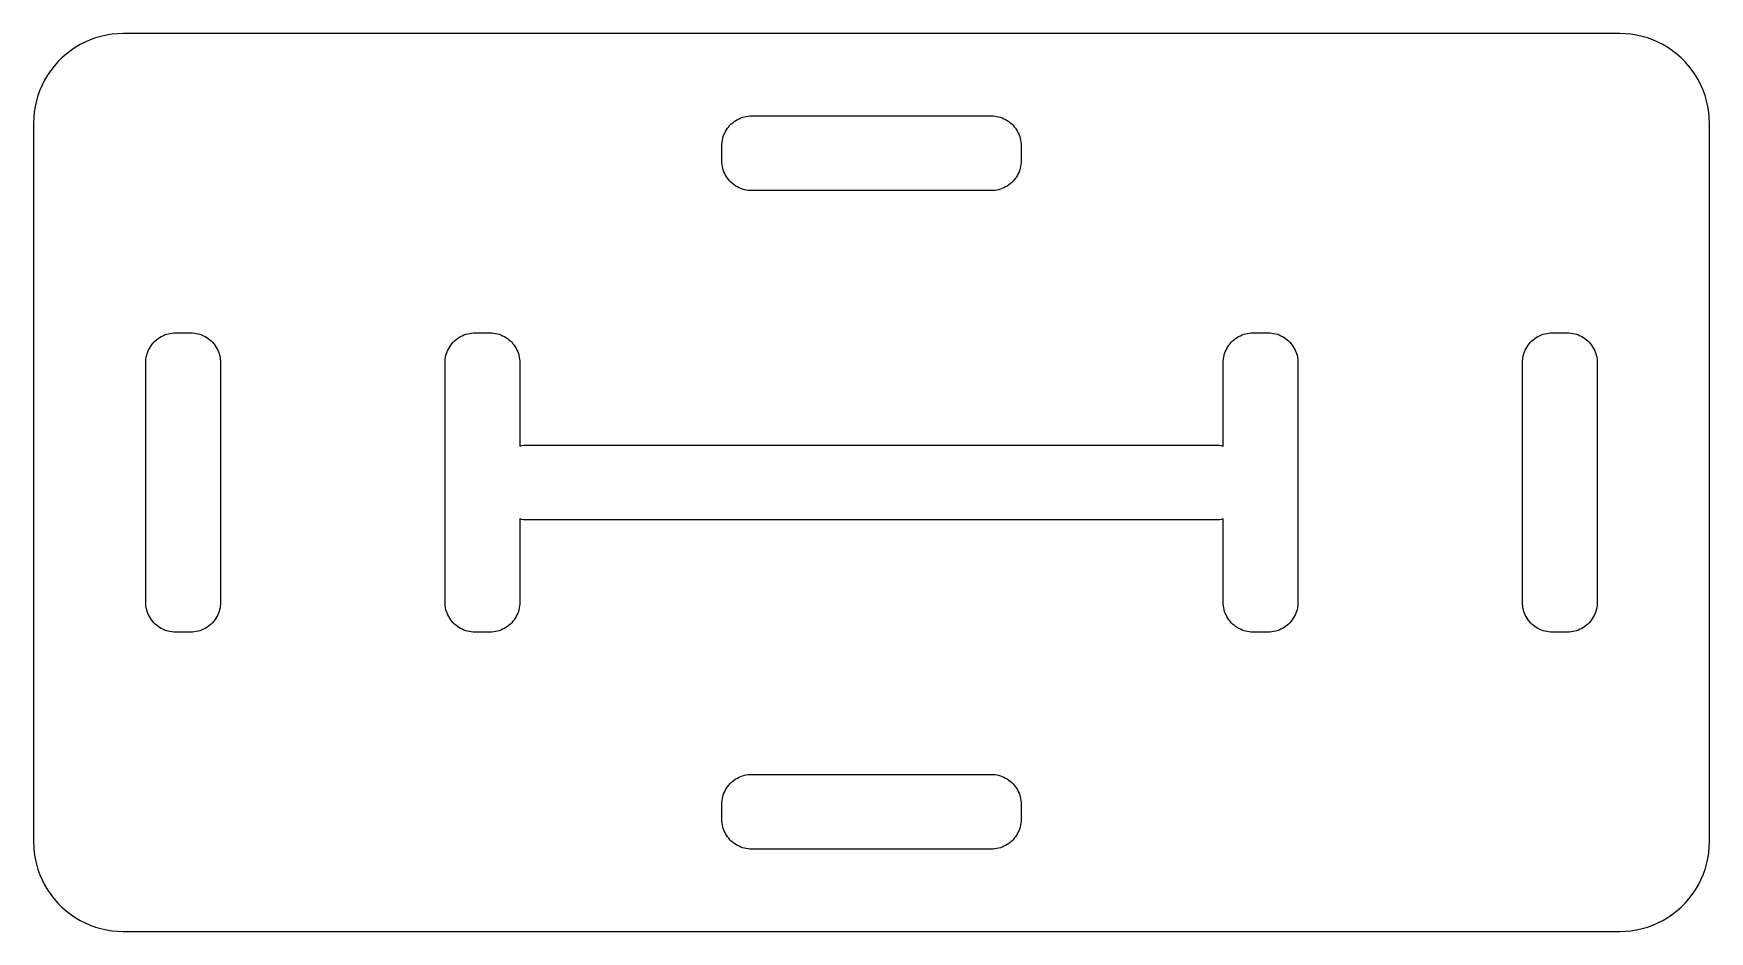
# Model space of a CAD drawing. Header units: metres. Extents: x -28 to 28, y -15 to 80.
# Drawn here: x -28 to 28, y -15 to 15 of the extents above; entities that cross this region are included whole.
import ezdxf

# ---------------------------------------------------------------- set-up
doc = ezdxf.new("R2010")
doc.units = ezdxf.units.M

msp = doc.modelspace()

# ---------------------------------------------------------------- linework, layer by layer
for p, q in [((-26.4453, 14.6289), (-26.6075, 14.533)), ((-26.2773, 14.7145), (-26.4453, 14.6289)), ((-26.1044, 14.7893), (-26.2773, 14.7145)), ((-25.927, 14.8532), (-26.1044, 14.7893)), ((-25.7461, 14.9057), (-25.927, 14.8532)), ((-25.5621, 14.9469), (-25.7461, 14.9057)), ((-25.376, 14.9763), (-25.5621, 14.9469)), ((-25.1884, 14.9941), (-25.376, 14.9763)), ((-25, 15), (-25.1884, 14.9941)), ((25, 15), (-25, 15)), ((25.1884, 14.9941), (25, 15)), ((25.376, 14.9763), (25.1884, 14.9941)), ((25.5621, 14.9469), (25.376, 14.9763)), ((25.7461, 14.9057), (25.5621, 14.9469)), ((25.927, 14.8532), (25.7461, 14.9057)), ((26.1044, 14.7893), (25.927, 14.8532)), ((26.2773, 14.7145), (26.1044, 14.7893)), ((26.4453, 14.6289), (26.2773, 14.7145)), ((26.6075, 14.533), (26.4453, 14.6289)), ((-27.1869, 14.0536), (-27.3115, 13.9123)), ((-27.0536, 14.1869), (-27.1869, 14.0536)), ((-26.9123, 14.3115), (-27.0536, 14.1869)), ((-26.7634, 14.427), (-26.9123, 14.3115)), ((-26.6075, 14.533), (-26.7634, 14.427)), ((26.7634, 14.427), (26.6075, 14.533)), ((26.9123, 14.3115), (26.7634, 14.427)), ((27.0536, 14.1869), (26.9123, 14.3115)), ((27.1869, 14.0536), (27.0536, 14.1869)), ((27.3115, 13.9123), (27.1869, 14.0536)), ((-27.6289, 13.4453), (-27.7145, 13.2773)), ((-27.533, 13.6075), (-27.6289, 13.4453)), ((-27.427, 13.7634), (-27.533, 13.6075)), ((-27.3115, 13.9123), (-27.427, 13.7634)), ((27.427, 13.7634), (27.3115, 13.9123)), ((27.533, 13.6075), (27.427, 13.7634)), ((27.6289, 13.4453), (27.533, 13.6075)), ((27.7145, 13.2773), (27.6289, 13.4453)), ((-27.8532, 12.927), (-27.9057, 12.7461)), ((-27.7893, 13.1044), (-27.8532, 12.927)), ((-27.7145, 13.2773), (-27.7893, 13.1044)), ((27.7893, 13.1044), (27.7145, 13.2773)), ((27.8532, 12.927), (27.7893, 13.1044)), ((27.9057, 12.7461), (27.8532, 12.927)), ((-27.9763, 12.376), (-27.9941, 12.1884)), ((-27.9469, 12.5621), (-27.9763, 12.376)), ((-27.9057, 12.7461), (-27.9469, 12.5621)), ((27.9469, 12.5621), (27.9057, 12.7461)), ((27.9763, 12.376), (27.9469, 12.5621)), ((27.9941, 12.1884), (27.9763, 12.376)), ((-27.9941, 12.1884), (-28, 12)), ((-28, 12), (-28, -12)), ((-4.8763, 11.7318), (-4.84431, 11.7858)), ((-4.84431, 11.7858), (-4.80901, 11.8378)), ((-4.80901, 11.8378), (-4.77051, 11.8874)), ((-4.77051, 11.8874), (-4.72896, 11.9345)), ((-4.72896, 11.9345), (-4.68454, 11.979)), ((-4.68454, 11.979), (-4.63742, 12.0205)), ((-4.63742, 12.0205), (-4.58778, 12.059)), ((-4.58778, 12.059), (-4.53581, 12.0943)), ((-4.53581, 12.0943), (-4.48175, 12.1263)), ((-4.48175, 12.1263), (-4.42577, 12.1548)), ((-4.42577, 12.1548), (-4.36812, 12.1798)), ((-4.36812, 12.1798), (-4.30901, 12.201)), ((-4.30901, 12.201), (-4.24869, 12.2186)), ((-4.24869, 12.2186), (-4.18738, 12.2323)), ((-4.18738, 12.2323), (-4.12532, 12.2421)), ((-4.12532, 12.2421), (-4.06279, 12.248)), ((-4.06279, 12.248), (-4, 12.25)), ((-4, 12.25), (4, 12.25)), ((4, 12.25), (4.06279, 12.248)), ((4.06279, 12.248), (4.12532, 12.2421)), ((4.12532, 12.2421), (4.18738, 12.2323)), ((4.18738, 12.2323), (4.24869, 12.2186)), ((4.24869, 12.2186), (4.30901, 12.201)), ((4.30901, 12.201), (4.36812, 12.1798)), ((4.36812, 12.1798), (4.42577, 12.1548)), ((4.42577, 12.1548), (4.48175, 12.1263)), ((4.48175, 12.1263), (4.53581, 12.0943)), ((4.53581, 12.0943), (4.58778, 12.059)), ((4.58778, 12.059), (4.63742, 12.0205)), ((4.63742, 12.0205), (4.68454, 11.979)), ((4.68454, 11.979), (4.72896, 11.9345)), ((4.72896, 11.9345), (4.77051, 11.8874)), ((4.77051, 11.8874), (4.80901, 11.8378)), ((4.80901, 11.8378), (4.84431, 11.7858)), ((4.84431, 11.7858), (4.8763, 11.7318)), ((28, 12), (27.9941, 12.1884)), ((28, -12), (28, 12)), ((-5, 11.25), (-4.99802, 11.3128)), ((-5, 10.75), (-5, 11.25)), ((-4.99802, 11.3128), (-4.99211, 11.3753)), ((-4.99211, 11.3753), (-4.98228, 11.4374)), ((-4.98228, 11.4374), (-4.96858, 11.4987)), ((-4.96858, 11.4987), (-4.95105, 11.559)), ((-4.95105, 11.559), (-4.92976, 11.6181)), ((-4.92976, 11.6181), (-4.90482, 11.6758)), ((-4.90482, 11.6758), (-4.8763, 11.7318)), ((4.8763, 11.7318), (4.90482, 11.6758)), ((4.90482, 11.6758), (4.92976, 11.6181)), ((4.92976, 11.6181), (4.95105, 11.559)), ((4.95105, 11.559), (4.96858, 11.4987)), ((4.96858, 11.4987), (4.98228, 11.4374)), ((4.98228, 11.4374), (4.99211, 11.3753)), ((4.99211, 11.3753), (4.99802, 11.3128)), ((4.99802, 11.3128), (5, 11.25)), ((5, 11.25), (5, 10.75)), ((-4.99802, 10.6872), (-5, 10.75)), ((-4.99211, 10.6247), (-4.99802, 10.6872)), ((4.99802, 10.6872), (4.99211, 10.6247)), ((5, 10.75), (4.99802, 10.6872)), ((-4.98228, 10.5626), (-4.99211, 10.6247)), ((-4.96858, 10.5013), (-4.98228, 10.5626)), ((-4.95105, 10.441), (-4.96858, 10.5013)), ((-4.92976, 10.3819), (-4.95105, 10.441)), ((-4.90482, 10.3242), (-4.92976, 10.3819)), ((-4.8763, 10.2682), (-4.90482, 10.3242)), ((-4.84431, 10.2142), (-4.8763, 10.2682)), ((-4.80901, 10.1622), (-4.84431, 10.2142)), ((-4.77051, 10.1126), (-4.80901, 10.1622)), ((-4.72896, 10.0655), (-4.77051, 10.1126)), ((4.77051, 10.1126), (4.72896, 10.0655)), ((4.80901, 10.1622), (4.77051, 10.1126)), ((4.84431, 10.2142), (4.80901, 10.1622)), ((4.8763, 10.2682), (4.84431, 10.2142)), ((4.90482, 10.3242), (4.8763, 10.2682)), ((4.92976, 10.3819), (4.90482, 10.3242)), ((4.95105, 10.441), (4.92976, 10.3819)), ((4.96858, 10.5013), (4.95105, 10.441)), ((4.98228, 10.5626), (4.96858, 10.5013)), ((4.99211, 10.6247), (4.98228, 10.5626)), ((-4.68454, 10.021), (-4.72896, 10.0655)), ((-4.63742, 9.97949), (-4.68454, 10.021)), ((-4.58778, 9.94099), (-4.63742, 9.97949)), ((-4.53581, 9.90569), (-4.58778, 9.94099)), ((-4.48175, 9.8737), (-4.53581, 9.90569)), ((-4.42577, 9.84518), (-4.48175, 9.8737)), ((-4.36812, 9.82024), (-4.42577, 9.84518)), ((-4.30901, 9.79895), (-4.36812, 9.82024)), ((-4.24869, 9.78142), (-4.30901, 9.79895)), ((-4.18738, 9.76772), (-4.24869, 9.78142)), ((-4.12532, 9.75789), (-4.18738, 9.76772)), ((-4.06279, 9.75198), (-4.12532, 9.75789)), ((-4, 9.75), (-4.06279, 9.75198)), ((4, 9.75), (-4, 9.75)), ((4.06279, 9.75198), (4, 9.75)), ((4.12532, 9.75789), (4.06279, 9.75198)), ((4.18738, 9.76772), (4.12532, 9.75789)), ((4.24869, 9.78142), (4.18738, 9.76772)), ((4.30901, 9.79895), (4.24869, 9.78142)), ((4.36812, 9.82024), (4.30901, 9.79895)), ((4.42577, 9.84518), (4.36812, 9.82024)), ((4.48175, 9.8737), (4.42577, 9.84518)), ((4.53581, 9.90569), (4.48175, 9.8737)), ((4.58778, 9.94099), (4.53581, 9.90569)), ((4.63742, 9.97949), (4.58778, 9.94099)), ((4.68454, 10.021), (4.63742, 9.97949)), ((4.72896, 10.0655), (4.68454, 10.021)), ((-24.1548, 4.42577), (-24.1263, 4.48175)), ((-24.1263, 4.48175), (-24.0943, 4.53581)), ((-24.0943, 4.53581), (-24.059, 4.58778)), ((-24.059, 4.58778), (-24.0205, 4.63742)), ((-24.0205, 4.63742), (-23.979, 4.68454)), ((-23.979, 4.68454), (-23.9345, 4.72896)), ((-23.9345, 4.72896), (-23.8874, 4.77051)), ((-23.8874, 4.77051), (-23.8378, 4.80901)), ((-23.8378, 4.80901), (-23.7858, 4.84431)), ((-23.7858, 4.84431), (-23.7318, 4.8763)), ((-23.7318, 4.8763), (-23.6758, 4.90482)), ((-23.6758, 4.90482), (-23.6181, 4.92976)), ((-23.6181, 4.92976), (-23.559, 4.95105)), ((-23.559, 4.95105), (-23.4987, 4.96858)), ((-23.4987, 4.96858), (-23.4374, 4.98228)), ((-23.4374, 4.98228), (-23.3753, 4.99211)), ((-23.3753, 4.99211), (-23.3128, 4.99802)), ((-23.3128, 4.99802), (-23.25, 5)), ((-23.25, 5), (-22.75, 5)), ((-22.75, 5), (-22.6872, 4.99802)), ((-22.6872, 4.99802), (-22.6247, 4.99211)), ((-22.6247, 4.99211), (-22.5626, 4.98228)), ((-22.5626, 4.98228), (-22.5013, 4.96858)), ((-22.5013, 4.96858), (-22.441, 4.95105)), ((-22.441, 4.95105), (-22.3819, 4.92976)), ((-22.3819, 4.92976), (-22.3242, 4.90482)), ((-22.3242, 4.90482), (-22.2682, 4.8763)), ((-22.2682, 4.8763), (-22.2142, 4.84431)), ((-22.2142, 4.84431), (-22.1622, 4.80901)), ((-22.1622, 4.80901), (-22.1126, 4.77051)), ((-22.1126, 4.77051), (-22.0655, 4.72896)), ((-22.0655, 4.72896), (-22.021, 4.68454)), ((-22.021, 4.68454), (-21.9795, 4.63742)), ((-21.9795, 4.63742), (-21.941, 4.58778)), ((-21.941, 4.58778), (-21.9057, 4.53581)), ((-21.9057, 4.53581), (-21.8737, 4.48175)), ((-21.8737, 4.48175), (-21.8452, 4.42577)), ((-14.1548, 4.42577), (-14.1263, 4.48175)), ((-14.1263, 4.48175), (-14.0943, 4.53581)), ((-14.0943, 4.53581), (-14.059, 4.58778)), ((-14.059, 4.58778), (-14.0205, 4.63742)), ((-14.0205, 4.63742), (-13.979, 4.68454)), ((-13.979, 4.68454), (-13.9345, 4.72896)), ((-13.9345, 4.72896), (-13.8874, 4.77051)), ((-13.8874, 4.77051), (-13.8378, 4.80901)), ((-13.8378, 4.80901), (-13.7858, 4.84431)), ((-13.7858, 4.84431), (-13.7318, 4.8763)), ((-13.7318, 4.8763), (-13.6758, 4.90482)), ((-13.6758, 4.90482), (-13.6181, 4.92976)), ((-13.6181, 4.92976), (-13.559, 4.95105)), ((-13.559, 4.95105), (-13.4987, 4.96858)), ((-13.4987, 4.96858), (-13.4374, 4.98228)), ((-13.4374, 4.98228), (-13.3753, 4.99211)), ((-13.3753, 4.99211), (-13.3128, 4.99802)), ((-13.3128, 4.99802), (-13.25, 5)), ((-13.25, 5), (-12.75, 5)), ((-12.75, 5), (-12.6872, 4.99802)), ((-12.6872, 4.99802), (-12.6247, 4.99211)), ((-12.6247, 4.99211), (-12.5626, 4.98228)), ((-12.5626, 4.98228), (-12.5013, 4.96858)), ((-12.5013, 4.96858), (-12.441, 4.95105)), ((-12.441, 4.95105), (-12.3819, 4.92976)), ((-12.3819, 4.92976), (-12.3242, 4.90482)), ((-12.3242, 4.90482), (-12.2682, 4.8763)), ((-12.2682, 4.8763), (-12.2142, 4.84431)), ((-12.2142, 4.84431), (-12.1622, 4.80901)), ((-12.1622, 4.80901), (-12.1126, 4.77051)), ((-12.1126, 4.77051), (-12.0655, 4.72896)), ((-12.0655, 4.72896), (-12.021, 4.68454)), ((-12.021, 4.68454), (-11.9795, 4.63742)), ((-11.9795, 4.63742), (-11.941, 4.58778)), ((-11.941, 4.58778), (-11.9057, 4.53581)), ((-11.9057, 4.53581), (-11.8737, 4.48175)), ((-11.8737, 4.48175), (-11.8452, 4.42577)), ((11.8452, 4.42577), (11.8737, 4.48175)), ((11.8737, 4.48175), (11.9057, 4.53581)), ((11.9057, 4.53581), (11.941, 4.58778)), ((11.941, 4.58778), (11.9795, 4.63742)), ((11.9795, 4.63742), (12.021, 4.68454)), ((12.021, 4.68454), (12.0655, 4.72896)), ((12.0655, 4.72896), (12.1126, 4.77051)), ((12.1126, 4.77051), (12.1622, 4.80901)), ((12.1622, 4.80901), (12.2142, 4.84431)), ((12.2142, 4.84431), (12.2682, 4.8763)), ((12.2682, 4.8763), (12.3242, 4.90482)), ((12.3242, 4.90482), (12.3819, 4.92976)), ((12.3819, 4.92976), (12.441, 4.95105)), ((12.441, 4.95105), (12.5013, 4.96858)), ((12.5013, 4.96858), (12.5626, 4.98228)), ((12.5626, 4.98228), (12.6247, 4.99211)), ((12.6247, 4.99211), (12.6872, 4.99802)), ((12.6872, 4.99802), (12.75, 5)), ((12.75, 5), (13.25, 5)), ((13.25, 5), (13.3128, 4.99802)), ((13.3128, 4.99802), (13.3753, 4.99211)), ((13.3753, 4.99211), (13.4374, 4.98228)), ((13.4374, 4.98228), (13.4987, 4.96858)), ((13.4987, 4.96858), (13.559, 4.95105)), ((13.559, 4.95105), (13.6181, 4.92976)), ((13.6181, 4.92976), (13.6758, 4.90482)), ((13.6758, 4.90482), (13.7318, 4.8763)), ((13.7318, 4.8763), (13.7858, 4.84431)), ((13.7858, 4.84431), (13.8378, 4.80901)), ((13.8378, 4.80901), (13.8874, 4.77051)), ((13.8874, 4.77051), (13.9345, 4.72896)), ((13.9345, 4.72896), (13.979, 4.68454)), ((13.979, 4.68454), (14.0205, 4.63742)), ((14.0205, 4.63742), (14.059, 4.58778)), ((14.059, 4.58778), (14.0943, 4.53581)), ((14.0943, 4.53581), (14.1263, 4.48175)), ((14.1263, 4.48175), (14.1548, 4.42577)), ((21.8452, 4.42577), (21.8737, 4.48175)), ((21.8737, 4.48175), (21.9057, 4.53581)), ((21.9057, 4.53581), (21.941, 4.58778)), ((21.941, 4.58778), (21.9795, 4.63742)), ((21.9795, 4.63742), (22.021, 4.68454)), ((22.021, 4.68454), (22.0655, 4.72896)), ((22.0655, 4.72896), (22.1126, 4.77051)), ((22.1126, 4.77051), (22.1622, 4.80901)), ((22.1622, 4.80901), (22.2142, 4.84431)), ((22.2142, 4.84431), (22.2682, 4.8763)), ((22.2682, 4.8763), (22.3242, 4.90482)), ((22.3242, 4.90482), (22.3819, 4.92976)), ((22.3819, 4.92976), (22.441, 4.95105)), ((22.441, 4.95105), (22.5013, 4.96858)), ((22.5013, 4.96858), (22.5626, 4.98228)), ((22.5626, 4.98228), (22.6247, 4.99211)), ((22.6247, 4.99211), (22.6872, 4.99802)), ((22.6872, 4.99802), (22.75, 5)), ((22.75, 5), (23.25, 5)), ((23.25, 5), (23.3128, 4.99802)), ((23.3128, 4.99802), (23.3753, 4.99211)), ((23.3753, 4.99211), (23.4374, 4.98228)), ((23.4374, 4.98228), (23.4987, 4.96858)), ((23.4987, 4.96858), (23.559, 4.95105)), ((23.559, 4.95105), (23.6181, 4.92976)), ((23.6181, 4.92976), (23.6758, 4.90482)), ((23.6758, 4.90482), (23.7318, 4.8763)), ((23.7318, 4.8763), (23.7858, 4.84431)), ((23.7858, 4.84431), (23.8378, 4.80901)), ((23.8378, 4.80901), (23.8874, 4.77051)), ((23.8874, 4.77051), (23.9345, 4.72896)), ((23.9345, 4.72896), (23.979, 4.68454)), ((23.979, 4.68454), (24.0205, 4.63742)), ((24.0205, 4.63742), (24.059, 4.58778)), ((24.059, 4.58778), (24.0943, 4.53581)), ((24.0943, 4.53581), (24.1263, 4.48175)), ((24.1263, 4.48175), (24.1548, 4.42577)), ((-24.25, 4), (-24.248, 4.06279)), ((-24.25, -4), (-24.25, 4)), ((-24.248, 4.06279), (-24.2421, 4.12532)), ((-24.2421, 4.12532), (-24.2323, 4.18738)), ((-24.2323, 4.18738), (-24.2186, 4.24869)), ((-24.2186, 4.24869), (-24.201, 4.30901)), ((-24.201, 4.30901), (-24.1798, 4.36812)), ((-24.1798, 4.36812), (-24.1548, 4.42577)), ((-21.8452, 4.42577), (-21.8202, 4.36812)), ((-21.8202, 4.36812), (-21.799, 4.30901)), ((-21.799, 4.30901), (-21.7814, 4.24869)), ((-21.7814, 4.24869), (-21.7677, 4.18738)), ((-21.7677, 4.18738), (-21.7579, 4.12532)), ((-21.7579, 4.12532), (-21.752, 4.06279)), ((-21.752, 4.06279), (-21.75, 4)), ((-21.75, 4), (-21.75, -4)), ((-14.25, 4), (-14.248, 4.06279)), ((-14.25, -4), (-14.25, 4)), ((-14.248, 4.06279), (-14.2421, 4.12532)), ((-14.2421, 4.12532), (-14.2323, 4.18738)), ((-14.2323, 4.18738), (-14.2186, 4.24869)), ((-14.2186, 4.24869), (-14.201, 4.30901)), ((-14.201, 4.30901), (-14.1798, 4.36812)), ((-14.1798, 4.36812), (-14.1548, 4.42577)), ((-11.8452, 4.42577), (-11.8202, 4.36812)), ((-11.8202, 4.36812), (-11.799, 4.30901)), ((-11.799, 4.30901), (-11.7814, 4.24869)), ((-11.7814, 4.24869), (-11.7677, 4.18738)), ((-11.7677, 4.18738), (-11.7579, 4.12532)), ((-11.7579, 4.12532), (-11.752, 4.06279)), ((-11.752, 4.06279), (-11.75, 4)), ((-11.75, 4), (-11.75, 1.2182)), ((11.75, 4), (11.752, 4.06279)), ((11.75, 1.2182), (11.75, 4)), ((11.752, 4.06279), (11.7579, 4.12532)), ((11.7579, 4.12532), (11.7677, 4.18738)), ((11.7677, 4.18738), (11.7814, 4.24869)), ((11.7814, 4.24869), (11.799, 4.30901)), ((11.799, 4.30901), (11.8202, 4.36812)), ((11.8202, 4.36812), (11.8452, 4.42577)), ((14.1548, 4.42577), (14.1798, 4.36812)), ((14.1798, 4.36812), (14.201, 4.30901)), ((14.201, 4.30901), (14.2186, 4.24869)), ((14.2186, 4.24869), (14.2323, 4.18738)), ((14.2323, 4.18738), (14.2421, 4.12532)), ((14.2421, 4.12532), (14.248, 4.06279)), ((14.248, 4.06279), (14.25, 4)), ((14.25, 4), (14.25, -4)), ((21.75, 4), (21.752, 4.06279)), ((21.75, -4), (21.75, 4)), ((21.752, 4.06279), (21.7579, 4.12532)), ((21.7579, 4.12532), (21.7677, 4.18738)), ((21.7677, 4.18738), (21.7814, 4.24869)), ((21.7814, 4.24869), (21.799, 4.30901)), ((21.799, 4.30901), (21.8202, 4.36812)), ((21.8202, 4.36812), (21.8452, 4.42577)), ((24.1548, 4.42577), (24.1798, 4.36812)), ((24.1798, 4.36812), (24.201, 4.30901)), ((24.201, 4.30901), (24.2186, 4.24869)), ((24.2186, 4.24869), (24.2323, 4.18738)), ((24.2323, 4.18738), (24.2421, 4.12532)), ((24.2421, 4.12532), (24.248, 4.06279)), ((24.248, 4.06279), (24.25, 4)), ((24.25, 4), (24.25, -4)), ((-11.75, 1.2182), (-11.6874, 1.23228)), ((-11.6874, 1.23228), (-11.6253, 1.24211)), ((-11.6253, 1.24211), (-11.5628, 1.24802)), ((-11.5628, 1.24802), (-11.5, 1.25)), ((-11.5, 1.25), (11.5, 1.25)), ((11.5, 1.25), (11.5628, 1.24802)), ((11.5628, 1.24802), (11.6253, 1.24211)), ((11.6253, 1.24211), (11.6874, 1.23228)), ((11.6874, 1.23228), (11.75, 1.2182)), ((-11.6874, -1.23228), (-11.75, -1.2182)), ((-11.75, -1.2182), (-11.75, -4)), ((-11.6253, -1.24211), (-11.6874, -1.23228)), ((-11.5628, -1.24802), (-11.6253, -1.24211)), ((-11.5, -1.25), (-11.5628, -1.24802)), ((11.5, -1.25), (-11.5, -1.25)), ((11.5628, -1.24802), (11.5, -1.25)), ((11.6253, -1.24211), (11.5628, -1.24802)), ((11.6874, -1.23228), (11.6253, -1.24211)), ((11.75, -1.2182), (11.6874, -1.23228)), ((11.75, -4), (11.75, -1.2182)), ((-24.248, -4.06279), (-24.25, -4)), ((-24.2421, -4.12532), (-24.248, -4.06279)), ((-24.2323, -4.18738), (-24.2421, -4.12532)), ((-24.2186, -4.24869), (-24.2323, -4.18738)), ((-24.201, -4.30901), (-24.2186, -4.24869)), ((-24.1798, -4.36812), (-24.201, -4.30901)), ((-24.1548, -4.42577), (-24.1798, -4.36812)), ((-24.1263, -4.48175), (-24.1548, -4.42577)), ((-21.8452, -4.42577), (-21.8737, -4.48175)), ((-21.8202, -4.36812), (-21.8452, -4.42577)), ((-21.799, -4.30901), (-21.8202, -4.36812)), ((-21.7814, -4.24869), (-21.799, -4.30901)), ((-21.7677, -4.18738), (-21.7814, -4.24869)), ((-21.7579, -4.12532), (-21.7677, -4.18738)), ((-21.752, -4.06279), (-21.7579, -4.12532)), ((-21.75, -4), (-21.752, -4.06279)), ((-14.248, -4.06279), (-14.25, -4)), ((-14.2421, -4.12532), (-14.248, -4.06279)), ((-14.2323, -4.18738), (-14.2421, -4.12532)), ((-14.2186, -4.24869), (-14.2323, -4.18738)), ((-14.201, -4.30901), (-14.2186, -4.24869)), ((-14.1798, -4.36812), (-14.201, -4.30901)), ((-14.1548, -4.42577), (-14.1798, -4.36812)), ((-14.1263, -4.48175), (-14.1548, -4.42577)), ((-11.8452, -4.42577), (-11.8737, -4.48175)), ((-11.8202, -4.36812), (-11.8452, -4.42577)), ((-11.799, -4.30901), (-11.8202, -4.36812)), ((-11.7814, -4.24869), (-11.799, -4.30901)), ((-11.7677, -4.18738), (-11.7814, -4.24869)), ((-11.7579, -4.12532), (-11.7677, -4.18738)), ((-11.752, -4.06279), (-11.7579, -4.12532)), ((-11.75, -4), (-11.752, -4.06279)), ((11.752, -4.06279), (11.75, -4)), ((11.7579, -4.12532), (11.752, -4.06279)), ((11.7677, -4.18738), (11.7579, -4.12532)), ((11.7814, -4.24869), (11.7677, -4.18738)), ((11.799, -4.30901), (11.7814, -4.24869)), ((11.8202, -4.36812), (11.799, -4.30901)), ((11.8452, -4.42577), (11.8202, -4.36812)), ((11.8737, -4.48175), (11.8452, -4.42577)), ((14.1548, -4.42577), (14.1263, -4.48175)), ((14.1798, -4.36812), (14.1548, -4.42577)), ((14.201, -4.30901), (14.1798, -4.36812)), ((14.2186, -4.24869), (14.201, -4.30901)), ((14.2323, -4.18738), (14.2186, -4.24869)), ((14.2421, -4.12532), (14.2323, -4.18738)), ((14.248, -4.06279), (14.2421, -4.12532)), ((14.25, -4), (14.248, -4.06279)), ((21.752, -4.06279), (21.75, -4)), ((21.7579, -4.12532), (21.752, -4.06279)), ((21.7677, -4.18738), (21.7579, -4.12532)), ((21.7814, -4.24869), (21.7677, -4.18738)), ((21.799, -4.30901), (21.7814, -4.24869)), ((21.8202, -4.36812), (21.799, -4.30901)), ((21.8452, -4.42577), (21.8202, -4.36812)), ((21.8737, -4.48175), (21.8452, -4.42577)), ((24.1548, -4.42577), (24.1263, -4.48175)), ((24.1798, -4.36812), (24.1548, -4.42577)), ((24.201, -4.30901), (24.1798, -4.36812)), ((24.2186, -4.24869), (24.201, -4.30901)), ((24.2323, -4.18738), (24.2186, -4.24869)), ((24.2421, -4.12532), (24.2323, -4.18738)), ((24.248, -4.06279), (24.2421, -4.12532)), ((24.25, -4), (24.248, -4.06279)), ((-24.0943, -4.53581), (-24.1263, -4.48175)), ((-24.059, -4.58778), (-24.0943, -4.53581)), ((-24.0205, -4.63742), (-24.059, -4.58778)), ((-23.979, -4.68454), (-24.0205, -4.63742)), ((-23.9345, -4.72896), (-23.979, -4.68454)), ((-23.8874, -4.77051), (-23.9345, -4.72896)), ((-23.8378, -4.80901), (-23.8874, -4.77051)), ((-23.7858, -4.84431), (-23.8378, -4.80901)), ((-23.7318, -4.8763), (-23.7858, -4.84431)), ((-23.6758, -4.90482), (-23.7318, -4.8763)), ((-23.6181, -4.92976), (-23.6758, -4.90482)), ((-23.559, -4.95105), (-23.6181, -4.92976)), ((-23.4987, -4.96858), (-23.559, -4.95105)), ((-23.4374, -4.98228), (-23.4987, -4.96858)), ((-23.3753, -4.99211), (-23.4374, -4.98228)), ((-23.3128, -4.99802), (-23.3753, -4.99211)), ((-23.25, -5), (-23.3128, -4.99802)), ((-22.75, -5), (-23.25, -5)), ((-22.6872, -4.99802), (-22.75, -5)), ((-22.6247, -4.99211), (-22.6872, -4.99802)), ((-22.5626, -4.98228), (-22.6247, -4.99211)), ((-22.5013, -4.96858), (-22.5626, -4.98228)), ((-22.441, -4.95105), (-22.5013, -4.96858)), ((-22.3819, -4.92976), (-22.441, -4.95105)), ((-22.3242, -4.90482), (-22.3819, -4.92976)), ((-22.2682, -4.8763), (-22.3242, -4.90482)), ((-22.2142, -4.84431), (-22.2682, -4.8763)), ((-22.1622, -4.80901), (-22.2142, -4.84431)), ((-22.1126, -4.77051), (-22.1622, -4.80901)), ((-22.0655, -4.72896), (-22.1126, -4.77051)), ((-22.021, -4.68454), (-22.0655, -4.72896)), ((-21.9795, -4.63742), (-22.021, -4.68454)), ((-21.941, -4.58778), (-21.9795, -4.63742)), ((-21.9057, -4.53581), (-21.941, -4.58778)), ((-21.8737, -4.48175), (-21.9057, -4.53581)), ((-14.0943, -4.53581), (-14.1263, -4.48175)), ((-14.059, -4.58778), (-14.0943, -4.53581)), ((-14.0205, -4.63742), (-14.059, -4.58778)), ((-13.979, -4.68454), (-14.0205, -4.63742)), ((-13.9345, -4.72896), (-13.979, -4.68454)), ((-13.8874, -4.77051), (-13.9345, -4.72896)), ((-13.8378, -4.80901), (-13.8874, -4.77051)), ((-13.7858, -4.84431), (-13.8378, -4.80901)), ((-13.7318, -4.8763), (-13.7858, -4.84431)), ((-13.6758, -4.90482), (-13.7318, -4.8763)), ((-13.6181, -4.92976), (-13.6758, -4.90482)), ((-13.559, -4.95105), (-13.6181, -4.92976)), ((-13.4987, -4.96858), (-13.559, -4.95105)), ((-13.4374, -4.98228), (-13.4987, -4.96858)), ((-13.3753, -4.99211), (-13.4374, -4.98228)), ((-13.3128, -4.99802), (-13.3753, -4.99211)), ((-13.25, -5), (-13.3128, -4.99802)), ((-12.75, -5), (-13.25, -5)), ((-12.6872, -4.99802), (-12.75, -5)), ((-12.6247, -4.99211), (-12.6872, -4.99802)), ((-12.5626, -4.98228), (-12.6247, -4.99211)), ((-12.5013, -4.96858), (-12.5626, -4.98228)), ((-12.441, -4.95105), (-12.5013, -4.96858)), ((-12.3819, -4.92976), (-12.441, -4.95105)), ((-12.3242, -4.90482), (-12.3819, -4.92976)), ((-12.2682, -4.8763), (-12.3242, -4.90482)), ((-12.2142, -4.84431), (-12.2682, -4.8763)), ((-12.1622, -4.80901), (-12.2142, -4.84431)), ((-12.1126, -4.77051), (-12.1622, -4.80901)), ((-12.0655, -4.72896), (-12.1126, -4.77051)), ((-12.021, -4.68454), (-12.0655, -4.72896)), ((-11.9795, -4.63742), (-12.021, -4.68454)), ((-11.941, -4.58778), (-11.9795, -4.63742)), ((-11.9057, -4.53581), (-11.941, -4.58778)), ((-11.8737, -4.48175), (-11.9057, -4.53581)), ((11.9057, -4.53581), (11.8737, -4.48175)), ((11.941, -4.58778), (11.9057, -4.53581)), ((11.9795, -4.63742), (11.941, -4.58778)), ((12.021, -4.68454), (11.9795, -4.63742)), ((12.0655, -4.72896), (12.021, -4.68454)), ((12.1126, -4.77051), (12.0655, -4.72896)), ((12.1622, -4.80901), (12.1126, -4.77051)), ((12.2142, -4.84431), (12.1622, -4.80901)), ((12.2682, -4.8763), (12.2142, -4.84431)), ((12.3242, -4.90482), (12.2682, -4.8763)), ((12.3819, -4.92976), (12.3242, -4.90482)), ((12.441, -4.95105), (12.3819, -4.92976)), ((12.5013, -4.96858), (12.441, -4.95105)), ((12.5626, -4.98228), (12.5013, -4.96858)), ((12.6247, -4.99211), (12.5626, -4.98228)), ((12.6872, -4.99802), (12.6247, -4.99211)), ((12.75, -5), (12.6872, -4.99802)), ((13.25, -5), (12.75, -5)), ((13.3128, -4.99802), (13.25, -5)), ((13.3753, -4.99211), (13.3128, -4.99802)), ((13.4374, -4.98228), (13.3753, -4.99211)), ((13.4987, -4.96858), (13.4374, -4.98228)), ((13.559, -4.95105), (13.4987, -4.96858)), ((13.6181, -4.92976), (13.559, -4.95105)), ((13.6758, -4.90482), (13.6181, -4.92976)), ((13.7318, -4.8763), (13.6758, -4.90482)), ((13.7858, -4.84431), (13.7318, -4.8763)), ((13.8378, -4.80901), (13.7858, -4.84431)), ((13.8874, -4.77051), (13.8378, -4.80901)), ((13.9345, -4.72896), (13.8874, -4.77051)), ((13.979, -4.68454), (13.9345, -4.72896)), ((14.0205, -4.63742), (13.979, -4.68454)), ((14.059, -4.58778), (14.0205, -4.63742)), ((14.0943, -4.53581), (14.059, -4.58778)), ((14.1263, -4.48175), (14.0943, -4.53581)), ((21.9057, -4.53581), (21.8737, -4.48175)), ((21.941, -4.58778), (21.9057, -4.53581)), ((21.9795, -4.63742), (21.941, -4.58778)), ((22.021, -4.68454), (21.9795, -4.63742)), ((22.0655, -4.72896), (22.021, -4.68454)), ((22.1126, -4.77051), (22.0655, -4.72896)), ((22.1622, -4.80901), (22.1126, -4.77051)), ((22.2142, -4.84431), (22.1622, -4.80901)), ((22.2682, -4.8763), (22.2142, -4.84431)), ((22.3242, -4.90482), (22.2682, -4.8763)), ((22.3819, -4.92976), (22.3242, -4.90482)), ((22.441, -4.95105), (22.3819, -4.92976)), ((22.5013, -4.96858), (22.441, -4.95105)), ((22.5626, -4.98228), (22.5013, -4.96858)), ((22.6247, -4.99211), (22.5626, -4.98228)), ((22.6872, -4.99802), (22.6247, -4.99211)), ((22.75, -5), (22.6872, -4.99802)), ((23.25, -5), (22.75, -5)), ((23.3128, -4.99802), (23.25, -5)), ((23.3753, -4.99211), (23.3128, -4.99802)), ((23.4374, -4.98228), (23.3753, -4.99211)), ((23.4987, -4.96858), (23.4374, -4.98228)), ((23.559, -4.95105), (23.4987, -4.96858)), ((23.6181, -4.92976), (23.559, -4.95105)), ((23.6758, -4.90482), (23.6181, -4.92976)), ((23.7318, -4.8763), (23.6758, -4.90482)), ((23.7858, -4.84431), (23.7318, -4.8763)), ((23.8378, -4.80901), (23.7858, -4.84431)), ((23.8874, -4.77051), (23.8378, -4.80901)), ((23.9345, -4.72896), (23.8874, -4.77051)), ((23.979, -4.68454), (23.9345, -4.72896)), ((24.0205, -4.63742), (23.979, -4.68454)), ((24.059, -4.58778), (24.0205, -4.63742)), ((24.0943, -4.53581), (24.059, -4.58778)), ((24.1263, -4.48175), (24.0943, -4.53581)), ((-4.77051, -10.1126), (-4.72896, -10.0655)), ((-4.72896, -10.0655), (-4.68454, -10.021)), ((-4.68454, -10.021), (-4.63742, -9.97949)), ((-4.63742, -9.97949), (-4.58778, -9.94099)), ((-4.58778, -9.94099), (-4.53581, -9.90569)), ((-4.53581, -9.90569), (-4.48175, -9.8737)), ((-4.48175, -9.8737), (-4.42577, -9.84518)), ((-4.42577, -9.84518), (-4.36812, -9.82024)), ((-4.36812, -9.82024), (-4.30901, -9.79895)), ((-4.30901, -9.79895), (-4.24869, -9.78142)), ((-4.24869, -9.78142), (-4.18738, -9.76772)), ((-4.18738, -9.76772), (-4.12532, -9.75789)), ((-4.12532, -9.75789), (-4.06279, -9.75198)), ((-4.06279, -9.75198), (-4, -9.75)), ((-4, -9.75), (4, -9.75)), ((4, -9.75), (4.06279, -9.75198)), ((4.06279, -9.75198), (4.12532, -9.75789)), ((4.12532, -9.75789), (4.18738, -9.76772)), ((4.18738, -9.76772), (4.24869, -9.78142)), ((4.24869, -9.78142), (4.30901, -9.79895)), ((4.30901, -9.79895), (4.36812, -9.82024)), ((4.36812, -9.82024), (4.42577, -9.84518)), ((4.42577, -9.84518), (4.48175, -9.8737)), ((4.48175, -9.8737), (4.53581, -9.90569)), ((4.53581, -9.90569), (4.58778, -9.94099)), ((4.58778, -9.94099), (4.63742, -9.97949)), ((4.63742, -9.97949), (4.68454, -10.021)), ((4.68454, -10.021), (4.72896, -10.0655)), ((4.72896, -10.0655), (4.77051, -10.1126)), ((-4.99802, -10.6872), (-4.99211, -10.6247)), ((-4.99211, -10.6247), (-4.98228, -10.5626)), ((-4.98228, -10.5626), (-4.96858, -10.5013)), ((-4.96858, -10.5013), (-4.95105, -10.441)), ((-4.95105, -10.441), (-4.92976, -10.3819)), ((-4.92976, -10.3819), (-4.90482, -10.3242)), ((-4.90482, -10.3242), (-4.8763, -10.2682)), ((-4.8763, -10.2682), (-4.84431, -10.2142)), ((-4.84431, -10.2142), (-4.80901, -10.1622)), ((-4.80901, -10.1622), (-4.77051, -10.1126)), ((4.77051, -10.1126), (4.80901, -10.1622)), ((4.80901, -10.1622), (4.84431, -10.2142)), ((4.84431, -10.2142), (4.8763, -10.2682)), ((4.8763, -10.2682), (4.90482, -10.3242)), ((4.90482, -10.3242), (4.92976, -10.3819)), ((4.92976, -10.3819), (4.95105, -10.441)), ((4.95105, -10.441), (4.96858, -10.5013)), ((4.96858, -10.5013), (4.98228, -10.5626)), ((4.98228, -10.5626), (4.99211, -10.6247)), ((4.99211, -10.6247), (4.99802, -10.6872)), ((-5, -10.75), (-4.99802, -10.6872)), ((-5, -11.25), (-5, -10.75)), ((4.99802, -10.6872), (5, -10.75)), ((5, -10.75), (5, -11.25)), ((-4.99802, -11.3128), (-5, -11.25)), ((-4.99211, -11.3753), (-4.99802, -11.3128)), ((-4.98228, -11.4374), (-4.99211, -11.3753)), ((-4.96858, -11.4987), (-4.98228, -11.4374)), ((-4.95105, -11.559), (-4.96858, -11.4987)), ((-4.92976, -11.6181), (-4.95105, -11.559)), ((-4.90482, -11.6758), (-4.92976, -11.6181)), ((-4.8763, -11.7318), (-4.90482, -11.6758)), ((-4.84431, -11.7858), (-4.8763, -11.7318)), ((4.8763, -11.7318), (4.84431, -11.7858)), ((4.90482, -11.6758), (4.8763, -11.7318)), ((4.92976, -11.6181), (4.90482, -11.6758)), ((4.95105, -11.559), (4.92976, -11.6181)), ((4.96858, -11.4987), (4.95105, -11.559)), ((4.98228, -11.4374), (4.96858, -11.4987)), ((4.99211, -11.3753), (4.98228, -11.4374)), ((4.99802, -11.3128), (4.99211, -11.3753)), ((5, -11.25), (4.99802, -11.3128)), ((-28, -12), (-27.9941, -12.1884)), ((-27.9941, -12.1884), (-27.9763, -12.376)), ((-4.80901, -11.8378), (-4.84431, -11.7858)), ((-4.77051, -11.8874), (-4.80901, -11.8378)), ((-4.72896, -11.9345), (-4.77051, -11.8874)), ((-4.68454, -11.979), (-4.72896, -11.9345)), ((-4.63742, -12.0205), (-4.68454, -11.979)), ((-4.58778, -12.059), (-4.63742, -12.0205)), ((-4.53581, -12.0943), (-4.58778, -12.059)), ((-4.48175, -12.1263), (-4.53581, -12.0943)), ((-4.42577, -12.1548), (-4.48175, -12.1263)), ((-4.36812, -12.1798), (-4.42577, -12.1548)), ((-4.30901, -12.201), (-4.36812, -12.1798)), ((-4.24869, -12.2186), (-4.30901, -12.201)), ((-4.18738, -12.2323), (-4.24869, -12.2186)), ((-4.12532, -12.2421), (-4.18738, -12.2323)), ((-4.06279, -12.248), (-4.12532, -12.2421)), ((-4, -12.25), (-4.06279, -12.248)), ((4, -12.25), (-4, -12.25)), ((4.06279, -12.248), (4, -12.25)), ((4.12532, -12.2421), (4.06279, -12.248)), ((4.18738, -12.2323), (4.12532, -12.2421)), ((4.24869, -12.2186), (4.18738, -12.2323)), ((4.30901, -12.201), (4.24869, -12.2186)), ((4.36812, -12.1798), (4.30901, -12.201)), ((4.42577, -12.1548), (4.36812, -12.1798)), ((4.48175, -12.1263), (4.42577, -12.1548)), ((4.53581, -12.0943), (4.48175, -12.1263)), ((4.58778, -12.059), (4.53581, -12.0943)), ((4.63742, -12.0205), (4.58778, -12.059)), ((4.68454, -11.979), (4.63742, -12.0205)), ((4.72896, -11.9345), (4.68454, -11.979)), ((4.77051, -11.8874), (4.72896, -11.9345)), ((4.80901, -11.8378), (4.77051, -11.8874)), ((4.84431, -11.7858), (4.80901, -11.8378)), ((27.9763, -12.376), (27.9941, -12.1884)), ((27.9941, -12.1884), (28, -12)), ((-27.9763, -12.376), (-27.9469, -12.5621)), ((-27.9469, -12.5621), (-27.9057, -12.7461)), ((-27.9057, -12.7461), (-27.8532, -12.927)), ((27.8532, -12.927), (27.9057, -12.7461)), ((27.9057, -12.7461), (27.9469, -12.5621)), ((27.9469, -12.5621), (27.9763, -12.376)), ((-27.8532, -12.927), (-27.7893, -13.1044)), ((-27.7893, -13.1044), (-27.7145, -13.2773)), ((-27.7145, -13.2773), (-27.6289, -13.4453)), ((27.6289, -13.4453), (27.7145, -13.2773)), ((27.7145, -13.2773), (27.7893, -13.1044)), ((27.7893, -13.1044), (27.8532, -12.927)), ((-27.6289, -13.4453), (-27.533, -13.6075)), ((-27.533, -13.6075), (-27.427, -13.7634)), ((-27.427, -13.7634), (-27.3115, -13.9123)), ((-27.3115, -13.9123), (-27.1869, -14.0536)), ((27.1869, -14.0536), (27.3115, -13.9123)), ((27.3115, -13.9123), (27.427, -13.7634)), ((27.427, -13.7634), (27.533, -13.6075)), ((27.533, -13.6075), (27.6289, -13.4453)), ((-27.1869, -14.0536), (-27.0536, -14.1869)), ((-27.0536, -14.1869), (-26.9123, -14.3115)), ((-26.9123, -14.3115), (-26.7634, -14.427)), ((-26.7634, -14.427), (-26.6075, -14.533)), ((-26.6075, -14.533), (-26.4453, -14.6289)), ((26.4453, -14.6289), (26.6075, -14.533)), ((26.6075, -14.533), (26.7634, -14.427)), ((26.7634, -14.427), (26.9123, -14.3115)), ((26.9123, -14.3115), (27.0536, -14.1869)), ((27.0536, -14.1869), (27.1869, -14.0536)), ((-26.4453, -14.6289), (-26.2773, -14.7145)), ((-26.2773, -14.7145), (-26.1044, -14.7893)), ((-26.1044, -14.7893), (-25.927, -14.8532)), ((-25.927, -14.8532), (-25.7461, -14.9057)), ((-25.7461, -14.9057), (-25.5621, -14.9469)), ((-25.5621, -14.9469), (-25.376, -14.9763)), ((-25.376, -14.9763), (-25.1884, -14.9941)), ((-25.1884, -14.9941), (-25, -15)), ((-25, -15), (25, -15)), ((25, -15), (25.1884, -14.9941)), ((25.1884, -14.9941), (25.376, -14.9763)), ((25.376, -14.9763), (25.5621, -14.9469)), ((25.5621, -14.9469), (25.7461, -14.9057)), ((25.7461, -14.9057), (25.927, -14.8532)), ((25.927, -14.8532), (26.1044, -14.7893)), ((26.1044, -14.7893), (26.2773, -14.7145)), ((26.2773, -14.7145), (26.4453, -14.6289))]:
    msp.add_line(p, q)

doc.saveas('drawing.dxf')
